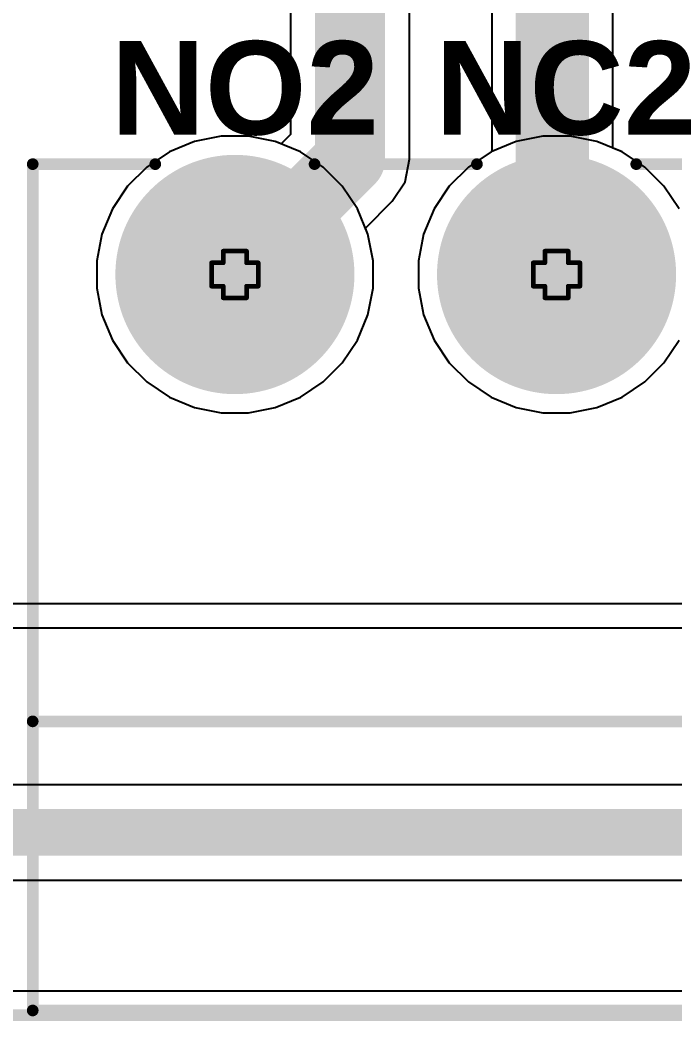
# Model space of a CAD drawing. Header units: inches. Extents: x 0 to 208, y 0 to 213.
# Drawn here: x 1.7502 to 2.0308, y -0.0025 to 0.4259 of the extents above; entities that cross this region are included whole.
import ezdxf

# ---------------------------------------------------------------- set-up
doc = ezdxf.new("R2010")
doc.units = ezdxf.units.IN
doc.header["$MEASUREMENT"] = 0
for name, color, linetype in [('Board_Outline', 216, 'Continuous'), ('Bottom Layer', 5, 'Continuous'), ('Bottom Solder', 6, 'Continuous'), ('Drill Drawing', 1, 'Continuous'), ('L2_GND1', 16, 'Continuous'), ('L3_SIG1', 76, 'Continuous'), ('L4_PWR', 90, 'Continuous'), ('L5_GND2', 156, 'Continuous'), ('L6_SIG2', 130, 'Continuous'), ('L7_GND3', 216, 'Continuous'), ('Multi-Layer', 9, 'Continuous'), ('Pad Holes', 156, 'Continuous'), ('Top Layer', 1, 'Continuous'), ('Top Overlay', 2, 'Continuous'), ('Top Solder', 216, 'Continuous')]:
    doc.layers.add(name, color=color, linetype=linetype)
doc.styles.add('Arial_Bold', font='', dxfattribs={"height": 0.2})
doc.styles.get('Arial_Bold').set_extended_font_data('Arial', bold=True)

# ---------------------------------------------------------------- blocks, each defined once
blk = doc.blocks.new('DB2ERC_3_5_3P_GN_279')
at = {"layer": 'Bottom Layer'}
h = blk.add_hatch(color=5, dxfattribs=at)
edge = h.paths.add_edge_path()
edge.add_arc((-0.13779, 0), 0.04921, 0, 360)
h = blk.add_hatch(color=5, dxfattribs=at)
edge = h.paths.add_edge_path()
edge.add_arc((0, 0), 0.04921, 0, 360)
h = blk.add_hatch(color=5, dxfattribs=at)
edge = h.paths.add_edge_path()
edge.add_arc((0.1378, 0), 0.04921, 0, 360)
at = {"layer": 'Bottom Solder'}
h = blk.add_hatch(color=6, dxfattribs=at)
edge = h.paths.add_edge_path()
edge.add_arc((-0.13779, 0), 0.05121, 0, 360)
h = blk.add_hatch(color=6, dxfattribs=at)
edge = h.paths.add_edge_path()
edge.add_arc((0, 0), 0.05121, 0, 360)
h = blk.add_hatch(color=6, dxfattribs=at)
edge = h.paths.add_edge_path()
edge.add_arc((0.1378, 0), 0.05121, 0, 360)
at = {"layer": 'L2_GND1'}
h = blk.add_hatch(color=16, dxfattribs=at)
edge = h.paths.add_edge_path()
edge.add_arc((-0.13779, 0), 0.04921, 0, 360)
h = blk.add_hatch(color=16, dxfattribs=at)
edge = h.paths.add_edge_path()
edge.add_arc((0, 0), 0.04921, 0, 360)
h = blk.add_hatch(color=16, dxfattribs=at)
edge = h.paths.add_edge_path()
edge.add_arc((0.1378, 0), 0.04921, 0, 360)
at = {"layer": 'L3_SIG1'}
h = blk.add_hatch(color=76, dxfattribs=at)
edge = h.paths.add_edge_path()
edge.add_arc((-0.13779, 0), 0.04921, 0, 360)
h = blk.add_hatch(color=76, dxfattribs=at)
edge = h.paths.add_edge_path()
edge.add_arc((0, 0), 0.04921, 0, 360)
h = blk.add_hatch(color=76, dxfattribs=at)
edge = h.paths.add_edge_path()
edge.add_arc((0.1378, 0), 0.04921, 0, 360)
at = {"layer": 'L4_PWR'}
h = blk.add_hatch(color=90, dxfattribs=at)
edge = h.paths.add_edge_path()
edge.add_arc((-0.13779, 0), 0.04921, 0, 360)
h = blk.add_hatch(color=90, dxfattribs=at)
edge = h.paths.add_edge_path()
edge.add_arc((0, 0), 0.04921, 0, 360)
h = blk.add_hatch(color=90, dxfattribs=at)
edge = h.paths.add_edge_path()
edge.add_arc((0.1378, 0), 0.04921, 0, 360)
at = {"layer": 'L5_GND2'}
h = blk.add_hatch(color=156, dxfattribs=at)
edge = h.paths.add_edge_path()
edge.add_arc((-0.13779, 0), 0.04921, 0, 360)
h = blk.add_hatch(color=156, dxfattribs=at)
edge = h.paths.add_edge_path()
edge.add_arc((0, 0), 0.04921, 0, 360)
h = blk.add_hatch(color=156, dxfattribs=at)
edge = h.paths.add_edge_path()
edge.add_arc((0.1378, 0), 0.04921, 0, 360)
at = {"layer": 'L6_SIG2'}
h = blk.add_hatch(color=130, dxfattribs=at)
edge = h.paths.add_edge_path()
edge.add_arc((-0.13779, 0), 0.04921, 0, 360)
h = blk.add_hatch(color=130, dxfattribs=at)
edge = h.paths.add_edge_path()
edge.add_arc((0, 0), 0.04921, 0, 360)
h = blk.add_hatch(color=130, dxfattribs=at)
edge = h.paths.add_edge_path()
edge.add_arc((0.1378, 0), 0.04921, 0, 360)
at = {"layer": 'L7_GND3'}
h = blk.add_hatch(color=216, dxfattribs=at)
edge = h.paths.add_edge_path()
edge.add_arc((-0.13779, 0), 0.04921, 0, 360)
h = blk.add_hatch(color=216, dxfattribs=at)
edge = h.paths.add_edge_path()
edge.add_arc((0, 0), 0.04921, 0, 360)
h = blk.add_hatch(color=216, dxfattribs=at)
edge = h.paths.add_edge_path()
edge.add_arc((0.1378, 0), 0.04921, 0, 360)
at = {"layer": 'Multi-Layer'}
h = blk.add_hatch(color=9, dxfattribs=at)
edge = h.paths.add_edge_path()
edge.add_arc((-0.13779, 0), 0.04921, 0, 360)
h = blk.add_hatch(color=9, dxfattribs=at)
edge = h.paths.add_edge_path()
edge.add_arc((0, 0), 0.04921, 0, 360)
h = blk.add_hatch(color=9, dxfattribs=at)
edge = h.paths.add_edge_path()
edge.add_arc((0.1378, 0), 0.04921, 0, 360)
at = {"layer": 'Pad Holes'}
h = blk.add_hatch(color=7, dxfattribs=at)
edge = h.paths.add_edge_path()
edge.add_arc((-0.13779, 0), 0.0315, 0, 360)
h = blk.add_hatch(color=7, dxfattribs=at)
edge = h.paths.add_edge_path()
edge.add_arc((0, 0), 0.0315, 0, 360)
h = blk.add_hatch(color=7, dxfattribs=at)
edge = h.paths.add_edge_path()
edge.add_arc((0.1378, 0), 0.0315, 0, 360)
at = {"layer": 'Top Layer'}
h = blk.add_hatch(color=1, dxfattribs=at)
edge = h.paths.add_edge_path()
edge.add_arc((-0.13779, 0), 0.04921, 0, 360)
h = blk.add_hatch(color=1, dxfattribs=at)
edge = h.paths.add_edge_path()
edge.add_arc((0, 0), 0.04921, 0, 360)
h = blk.add_hatch(color=1, dxfattribs=at)
edge = h.paths.add_edge_path()
edge.add_arc((0.1378, 0), 0.04921, 0, 360)
at = {"layer": 'Top Solder'}
h = blk.add_hatch(color=216, dxfattribs=at)
edge = h.paths.add_edge_path()
edge.add_arc((-0.13779, 0), 0.05121, 0, 360)
h = blk.add_hatch(color=216, dxfattribs=at)
edge = h.paths.add_edge_path()
edge.add_arc((0, 0), 0.05121, 0, 360)
h = blk.add_hatch(color=216, dxfattribs=at)
edge = h.paths.add_edge_path()
edge.add_arc((0.1378, 0), 0.05121, 0, 360)
at = {"layer": 'Top Overlay'}
for points in [[(-0.22441, -0.315, 0.005, 0.005, 0), (-0.22441, 0.04724, 0.005, 0.005, 0)], [(-0.22441, 0.04724, 0.005, 0.005, 0), (-0.1719, 0.04724, 0.005, 0.005, 0)], [(-0.10368, 0.04724, 0.005, 0.005, 0), (-0.03411, 0.04724, 0.005, 0.005, 0)], [(0.03411, 0.04724, 0.005, 0.005, 0), (0.10369, 0.04724, 0.005, 0.005, 0)], [(0.17191, 0.04724, 0.005, 0.005, 0), (0.22441, 0.04724, 0.005, 0.005, 0)], [(0.22441, -0.31496, 0.005, 0.005, 0), (0.22441, 0.04724, 0.005, 0.005, 0)], [(-0.22441, -0.19126, 0.005, 0.005, 0), (0.22441, -0.19126, 0.005, 0.005, 0)], [(-0.22441, -0.315, 0.005, 0.005, 0), (0.22441, -0.315, 0.005, 0.005, 0)]]:
    blk.add_lwpolyline(points, format="xyseb", dxfattribs=at)
for points in [[(-0.22566, 0.04724, 0.0025, 0.0025, 1), (-0.22316, 0.04724, 0.0025, 0.0025, 1)], [(-0.22566, 0.04724, 0.0025, 0.0025, 1), (-0.22316, 0.04724, 0.0025, 0.0025, 1)], [(-0.17315, 0.04724, 0.0025, 0.0025, 1), (-0.17065, 0.04724, 0.0025, 0.0025, 1)], [(-0.10493, 0.04724, 0.0025, 0.0025, 1), (-0.10243, 0.04724, 0.0025, 0.0025, 1)], [(-0.03536, 0.04724, 0.0025, 0.0025, 1), (-0.03286, 0.04724, 0.0025, 0.0025, 1)], [(0.03286, 0.04724, 0.0025, 0.0025, 1), (0.03536, 0.04724, 0.0025, 0.0025, 1)], [(0.10244, 0.04724, 0.0025, 0.0025, 1), (0.10494, 0.04724, 0.0025, 0.0025, 1)], [(0.17066, 0.04724, 0.0025, 0.0025, 1), (0.17316, 0.04724, 0.0025, 0.0025, 1)], [(0.22316, 0.04724, 0.0025, 0.0025, 1), (0.22566, 0.04724, 0.0025, 0.0025, 1)], [(0.22316, 0.04724, 0.0025, 0.0025, 1), (0.22566, 0.04724, 0.0025, 0.0025, 1)], [(-0.22566, -0.19126, 0.0025, 0.0025, 1), (-0.22316, -0.19126, 0.0025, 0.0025, 1)], [(0.22316, -0.19126, 0.0025, 0.0025, 1), (0.22566, -0.19126, 0.0025, 0.0025, 1)], [(-0.22566, -0.315, 0.0025, 0.0025, 1), (-0.22316, -0.315, 0.0025, 0.0025, 1)], [(-0.22566, -0.315, 0.0025, 0.0025, 1), (-0.22316, -0.315, 0.0025, 0.0025, 1)], [(0.22316, -0.31496, 0.0025, 0.0025, 1), (0.22566, -0.31496, 0.0025, 0.0025, 1)], [(0.22316, -0.315, 0.0025, 0.0025, 1), (0.22566, -0.315, 0.0025, 0.0025, 1)]]:
    blk.add_lwpolyline(points, format="xyseb", close=True, dxfattribs=at)

msp = doc.modelspace()

# ---------------------------------------------------------------- hatches: boundary and pattern name
at = {"layer": 'Top Layer'}
msp.add_hatch(color=1, dxfattribs=at).paths.add_polyline_path([(1.96253, 0.317), (1.99403, 0.317), (1.99403, 0.49874), (1.96253, 0.49874)])

# ---------------------------------------------------------------- linework, layer by layer
at = {"layer": 'Board_Outline'}
msp.add_lwpolyline([(0, 0, 0.005, 0.005, 0), (5.90551, 0, 0.005, 0.005, 0)], format="xyseb", dxfattribs=at)
at = {"layer": 'Bottom Layer'}
for p, q in [((1.82503, 0.37394), (1.81425, 0.36947)), ((1.83647, 0.37621), (1.82503, 0.37394)), ((1.84813, 0.37621), (1.83647, 0.37621)), ((1.85957, 0.37394), (1.84813, 0.37621)), ((1.87035, 0.36947), (1.85957, 0.37394)), ((1.96283, 0.37394), (1.95205, 0.36947)), ((1.97427, 0.37621), (1.96283, 0.37394)), ((1.98593, 0.37621), (1.97427, 0.37621)), ((1.99737, 0.37394), (1.98593, 0.37621)), ((2.00815, 0.36947), (1.99737, 0.37394)), ((1.81425, 0.36947), (1.80456, 0.36299)), ((1.88005, 0.36299), (1.87035, 0.36947)), ((1.95205, 0.36947), (1.94235, 0.36299)), ((2.01784, 0.36299), (2.00815, 0.36947)), ((1.80456, 0.36299), (1.79631, 0.35475)), ((1.8883, 0.35475), (1.88005, 0.36299)), ((1.94235, 0.36299), (1.9341, 0.35475)), ((2.02609, 0.35475), (2.01784, 0.36299)), ((1.79631, 0.35475), (1.78983, 0.34505)), ((1.89478, 0.34505), (1.8883, 0.35475)), ((1.9341, 0.35475), (1.92762, 0.34505)), ((2.03257, 0.34505), (2.02609, 0.35475)), ((1.78983, 0.34505), (1.78536, 0.33427)), ((1.89924, 0.33427), (1.89478, 0.34505)), ((1.92762, 0.34505), (1.92316, 0.33427)), ((1.78536, 0.33427), (1.78309, 0.32283)), ((1.90151, 0.32283), (1.89924, 0.33427)), ((1.92316, 0.33427), (1.92089, 0.32283)), ((1.78309, 0.32283), (1.78309, 0.31117)), ((1.90151, 0.31117), (1.90151, 0.32283)), ((1.92089, 0.32283), (1.92089, 0.31117)), ((1.78309, 0.31117), (1.78536, 0.29973)), ((1.89924, 0.29973), (1.90151, 0.31117)), ((1.92089, 0.31117), (1.92316, 0.29973)), ((1.78536, 0.29973), (1.78983, 0.28895)), ((1.89478, 0.28895), (1.89924, 0.29973)), ((1.92316, 0.29973), (1.92762, 0.28895)), ((1.78983, 0.28895), (1.79631, 0.27925)), ((1.8883, 0.27925), (1.89478, 0.28895)), ((1.92762, 0.28895), (1.9341, 0.27925)), ((2.02609, 0.27925), (2.03257, 0.28895)), ((1.79631, 0.27925), (1.80456, 0.27101)), ((1.88005, 0.27101), (1.8883, 0.27925)), ((1.9341, 0.27925), (1.94235, 0.27101)), ((2.01784, 0.27101), (2.02609, 0.27925)), ((1.80456, 0.27101), (1.81425, 0.26453)), ((1.87035, 0.26453), (1.88005, 0.27101)), ((1.94235, 0.27101), (1.95205, 0.26453)), ((2.00815, 0.26453), (2.01784, 0.27101)), ((1.81425, 0.26453), (1.82503, 0.26006)), ((1.85957, 0.26006), (1.87035, 0.26453)), ((1.95205, 0.26453), (1.96283, 0.26006)), ((1.99737, 0.26006), (2.00815, 0.26453)), ((1.82503, 0.26006), (1.83647, 0.25779)), ((1.83647, 0.25779), (1.84813, 0.25779)), ((1.84813, 0.25779), (1.85957, 0.26006)), ((1.96283, 0.26006), (1.97427, 0.25779)), ((1.97427, 0.25779), (1.98593, 0.25779)), ((1.98593, 0.25779), (1.99737, 0.26006)), ((2.86077, 0.0102), (0.0102, 0.0102))]:
    msp.add_line(p, q, dxfattribs=at)
at = {"layer": 'Drill Drawing'}
for points in [[(1.8373, 0.322, 0.002, 0.002, 0), (1.8373, 0.327, 0.002, 0.002, 0)], [(1.8373, 0.327, 0.002, 0.002, 0), (1.8473, 0.327, 0.002, 0.002, 0)], [(1.8473, 0.322, 0.002, 0.002, 0), (1.8473, 0.327, 0.002, 0.002, 0)], [(1.9751, 0.322, 0.002, 0.002, 0), (1.9751, 0.327, 0.002, 0.002, 0)], [(1.9751, 0.327, 0.002, 0.002, 0), (1.9851, 0.327, 0.002, 0.002, 0)], [(1.9851, 0.322, 0.002, 0.002, 0), (1.9851, 0.327, 0.002, 0.002, 0)], [(1.8323, 0.312, 0.002, 0.002, 0), (1.8323, 0.322, 0.002, 0.002, 0)], [(1.8323, 0.322, 0.002, 0.002, 0), (1.8373, 0.322, 0.002, 0.002, 0)], [(1.8473, 0.322, 0.002, 0.002, 0), (1.8523, 0.322, 0.002, 0.002, 0)], [(1.8523, 0.312, 0.002, 0.002, 0), (1.8523, 0.322, 0.002, 0.002, 0)], [(1.9701, 0.312, 0.002, 0.002, 0), (1.9701, 0.322, 0.002, 0.002, 0)], [(1.9701, 0.322, 0.002, 0.002, 0), (1.9751, 0.322, 0.002, 0.002, 0)], [(1.9851, 0.322, 0.002, 0.002, 0), (1.9901, 0.322, 0.002, 0.002, 0)], [(1.9901, 0.312, 0.002, 0.002, 0), (1.9901, 0.322, 0.002, 0.002, 0)], [(1.8323, 0.312, 0.002, 0.002, 0), (1.8373, 0.312, 0.002, 0.002, 0)], [(1.8373, 0.307, 0.002, 0.002, 0), (1.8373, 0.312, 0.002, 0.002, 0)], [(1.8473, 0.312, 0.002, 0.002, 0), (1.8523, 0.312, 0.002, 0.002, 0)], [(1.8473, 0.307, 0.002, 0.002, 0), (1.8473, 0.312, 0.002, 0.002, 0)], [(1.9701, 0.312, 0.002, 0.002, 0), (1.9751, 0.312, 0.002, 0.002, 0)], [(1.9751, 0.307, 0.002, 0.002, 0), (1.9751, 0.312, 0.002, 0.002, 0)], [(1.9851, 0.312, 0.002, 0.002, 0), (1.9901, 0.312, 0.002, 0.002, 0)], [(1.9851, 0.307, 0.002, 0.002, 0), (1.9851, 0.312, 0.002, 0.002, 0)], [(1.8373, 0.307, 0.002, 0.002, 0), (1.8473, 0.307, 0.002, 0.002, 0)], [(1.9751, 0.307, 0.002, 0.002, 0), (1.9851, 0.307, 0.002, 0.002, 0)]]:
    msp.add_lwpolyline(points, format="xyseb", dxfattribs=at)
for points in [[(1.8368, 0.327, 0.001, 0.001, 1), (1.8378, 0.327, 0.001, 0.001, 1)], [(1.8368, 0.327, 0.001, 0.001, 1), (1.8378, 0.327, 0.001, 0.001, 1)], [(1.8468, 0.327, 0.001, 0.001, 1), (1.8478, 0.327, 0.001, 0.001, 1)], [(1.8468, 0.327, 0.001, 0.001, 1), (1.8478, 0.327, 0.001, 0.001, 1)], [(1.9746, 0.327, 0.001, 0.001, 1), (1.9756, 0.327, 0.001, 0.001, 1)], [(1.9746, 0.327, 0.001, 0.001, 1), (1.9756, 0.327, 0.001, 0.001, 1)], [(1.9846, 0.327, 0.001, 0.001, 1), (1.9856, 0.327, 0.001, 0.001, 1)], [(1.9846, 0.327, 0.001, 0.001, 1), (1.9856, 0.327, 0.001, 0.001, 1)], [(1.8318, 0.322, 0.001, 0.001, 1), (1.8328, 0.322, 0.001, 0.001, 1)], [(1.8318, 0.322, 0.001, 0.001, 1), (1.8328, 0.322, 0.001, 0.001, 1)], [(1.8368, 0.322, 0.001, 0.001, 1), (1.8378, 0.322, 0.001, 0.001, 1)], [(1.8368, 0.322, 0.001, 0.001, 1), (1.8378, 0.322, 0.001, 0.001, 1)], [(1.8468, 0.322, 0.001, 0.001, 1), (1.8478, 0.322, 0.001, 0.001, 1)], [(1.8468, 0.322, 0.001, 0.001, 1), (1.8478, 0.322, 0.001, 0.001, 1)], [(1.8518, 0.322, 0.001, 0.001, 1), (1.8528, 0.322, 0.001, 0.001, 1)], [(1.8518, 0.322, 0.001, 0.001, 1), (1.8528, 0.322, 0.001, 0.001, 1)], [(1.9696, 0.322, 0.001, 0.001, 1), (1.9706, 0.322, 0.001, 0.001, 1)], [(1.9696, 0.322, 0.001, 0.001, 1), (1.9706, 0.322, 0.001, 0.001, 1)], [(1.9746, 0.322, 0.001, 0.001, 1), (1.9756, 0.322, 0.001, 0.001, 1)], [(1.9746, 0.322, 0.001, 0.001, 1), (1.9756, 0.322, 0.001, 0.001, 1)], [(1.9846, 0.322, 0.001, 0.001, 1), (1.9856, 0.322, 0.001, 0.001, 1)], [(1.9846, 0.322, 0.001, 0.001, 1), (1.9856, 0.322, 0.001, 0.001, 1)], [(1.9896, 0.322, 0.001, 0.001, 1), (1.9906, 0.322, 0.001, 0.001, 1)], [(1.9896, 0.322, 0.001, 0.001, 1), (1.9906, 0.322, 0.001, 0.001, 1)], [(1.8318, 0.312, 0.001, 0.001, 1), (1.8328, 0.312, 0.001, 0.001, 1)], [(1.8318, 0.312, 0.001, 0.001, 1), (1.8328, 0.312, 0.001, 0.001, 1)], [(1.8368, 0.312, 0.001, 0.001, 1), (1.8378, 0.312, 0.001, 0.001, 1)], [(1.8368, 0.312, 0.001, 0.001, 1), (1.8378, 0.312, 0.001, 0.001, 1)], [(1.8468, 0.312, 0.001, 0.001, 1), (1.8478, 0.312, 0.001, 0.001, 1)], [(1.8468, 0.312, 0.001, 0.001, 1), (1.8478, 0.312, 0.001, 0.001, 1)], [(1.8518, 0.312, 0.001, 0.001, 1), (1.8528, 0.312, 0.001, 0.001, 1)], [(1.8518, 0.312, 0.001, 0.001, 1), (1.8528, 0.312, 0.001, 0.001, 1)], [(1.9696, 0.312, 0.001, 0.001, 1), (1.9706, 0.312, 0.001, 0.001, 1)], [(1.9696, 0.312, 0.001, 0.001, 1), (1.9706, 0.312, 0.001, 0.001, 1)], [(1.9746, 0.312, 0.001, 0.001, 1), (1.9756, 0.312, 0.001, 0.001, 1)], [(1.9746, 0.312, 0.001, 0.001, 1), (1.9756, 0.312, 0.001, 0.001, 1)], [(1.9846, 0.312, 0.001, 0.001, 1), (1.9856, 0.312, 0.001, 0.001, 1)], [(1.9846, 0.312, 0.001, 0.001, 1), (1.9856, 0.312, 0.001, 0.001, 1)], [(1.9896, 0.312, 0.001, 0.001, 1), (1.9906, 0.312, 0.001, 0.001, 1)], [(1.9896, 0.312, 0.001, 0.001, 1), (1.9906, 0.312, 0.001, 0.001, 1)], [(1.8368, 0.307, 0.001, 0.001, 1), (1.8378, 0.307, 0.001, 0.001, 1)], [(1.8368, 0.307, 0.001, 0.001, 1), (1.8378, 0.307, 0.001, 0.001, 1)], [(1.8468, 0.307, 0.001, 0.001, 1), (1.8478, 0.307, 0.001, 0.001, 1)], [(1.8468, 0.307, 0.001, 0.001, 1), (1.8478, 0.307, 0.001, 0.001, 1)], [(1.9746, 0.307, 0.001, 0.001, 1), (1.9756, 0.307, 0.001, 0.001, 1)], [(1.9746, 0.307, 0.001, 0.001, 1), (1.9756, 0.307, 0.001, 0.001, 1)], [(1.9846, 0.307, 0.001, 0.001, 1), (1.9856, 0.307, 0.001, 0.001, 1)], [(1.9846, 0.307, 0.001, 0.001, 1), (1.9856, 0.307, 0.001, 0.001, 1)]]:
    msp.add_lwpolyline(points, format="xyseb", close=True, dxfattribs=at)
at = {"layer": 'L2_GND1'}
for p, q in [((1.82503, 0.37394), (1.81425, 0.36947)), ((1.83647, 0.37621), (1.82503, 0.37394)), ((1.84813, 0.37621), (1.83647, 0.37621)), ((1.85957, 0.37394), (1.84813, 0.37621)), ((1.87035, 0.36947), (1.85957, 0.37394)), ((1.96283, 0.37394), (1.95205, 0.36947)), ((1.97427, 0.37621), (1.96283, 0.37394)), ((1.98593, 0.37621), (1.97427, 0.37621)), ((1.99737, 0.37394), (1.98593, 0.37621)), ((2.00815, 0.36947), (1.99737, 0.37394)), ((1.81425, 0.36947), (1.80456, 0.36299)), ((1.88005, 0.36299), (1.87035, 0.36947)), ((1.95205, 0.36947), (1.94235, 0.36299)), ((2.01784, 0.36299), (2.00815, 0.36947)), ((1.80456, 0.36299), (1.79631, 0.35475)), ((1.8883, 0.35475), (1.88005, 0.36299)), ((1.94235, 0.36299), (1.9341, 0.35475)), ((2.02609, 0.35475), (2.01784, 0.36299)), ((1.79631, 0.35475), (1.78983, 0.34505)), ((1.89478, 0.34505), (1.8883, 0.35475)), ((1.9341, 0.35475), (1.92762, 0.34505)), ((2.03257, 0.34505), (2.02609, 0.35475)), ((1.78983, 0.34505), (1.78536, 0.33427)), ((1.89924, 0.33427), (1.89478, 0.34505)), ((1.92762, 0.34505), (1.92316, 0.33427)), ((1.78536, 0.33427), (1.78309, 0.32283)), ((1.90151, 0.32283), (1.89924, 0.33427)), ((1.92316, 0.33427), (1.92089, 0.32283)), ((1.78309, 0.32283), (1.78309, 0.31117)), ((1.90151, 0.31117), (1.90151, 0.32283)), ((1.92089, 0.32283), (1.92089, 0.31117)), ((1.78309, 0.31117), (1.78536, 0.29973)), ((1.89924, 0.29973), (1.90151, 0.31117)), ((1.92089, 0.31117), (1.92316, 0.29973)), ((1.78536, 0.29973), (1.78983, 0.28895)), ((1.89478, 0.28895), (1.89924, 0.29973)), ((1.92316, 0.29973), (1.92762, 0.28895)), ((1.78983, 0.28895), (1.79631, 0.27925)), ((1.8883, 0.27925), (1.89478, 0.28895)), ((1.92762, 0.28895), (1.9341, 0.27925)), ((2.02609, 0.27925), (2.03257, 0.28895)), ((1.79631, 0.27925), (1.80456, 0.27101)), ((1.88005, 0.27101), (1.8883, 0.27925)), ((1.9341, 0.27925), (1.94235, 0.27101)), ((2.01784, 0.27101), (2.02609, 0.27925)), ((1.80456, 0.27101), (1.81425, 0.26453)), ((1.87035, 0.26453), (1.88005, 0.27101)), ((1.94235, 0.27101), (1.95205, 0.26453)), ((2.00815, 0.26453), (2.01784, 0.27101)), ((1.81425, 0.26453), (1.82503, 0.26006)), ((1.85957, 0.26006), (1.87035, 0.26453)), ((1.95205, 0.26453), (1.96283, 0.26006)), ((1.99737, 0.26006), (2.00815, 0.26453)), ((1.82503, 0.26006), (1.83647, 0.25779)), ((1.83647, 0.25779), (1.84813, 0.25779)), ((1.84813, 0.25779), (1.85957, 0.26006)), ((1.96283, 0.26006), (1.97427, 0.25779)), ((1.97427, 0.25779), (1.98593, 0.25779)), ((1.98593, 0.25779), (1.99737, 0.26006)), ((2.86077, 0.0102), (0.3642, 0.0102))]:
    msp.add_line(p, q, dxfattribs=at)
at = {"layer": 'L3_SIG1'}
for p, q in [((1.82503, 0.37394), (1.81425, 0.36947)), ((1.83647, 0.37621), (1.82503, 0.37394)), ((1.84813, 0.37621), (1.83647, 0.37621)), ((1.85957, 0.37394), (1.84813, 0.37621)), ((1.87035, 0.36947), (1.85957, 0.37394)), ((1.96283, 0.37394), (1.95205, 0.36947)), ((1.97427, 0.37621), (1.96283, 0.37394)), ((1.98593, 0.37621), (1.97427, 0.37621)), ((1.99737, 0.37394), (1.98593, 0.37621)), ((2.00815, 0.36947), (1.99737, 0.37394)), ((1.81425, 0.36947), (1.80456, 0.36299)), ((1.88005, 0.36299), (1.87035, 0.36947)), ((1.95205, 0.36947), (1.94235, 0.36299)), ((2.01784, 0.36299), (2.00815, 0.36947)), ((1.80456, 0.36299), (1.79631, 0.35475)), ((1.8883, 0.35475), (1.88005, 0.36299)), ((1.94235, 0.36299), (1.9341, 0.35475)), ((2.02609, 0.35475), (2.01784, 0.36299)), ((1.79631, 0.35475), (1.78983, 0.34505)), ((1.89478, 0.34505), (1.8883, 0.35475)), ((1.9341, 0.35475), (1.92762, 0.34505)), ((2.03257, 0.34505), (2.02609, 0.35475)), ((1.78983, 0.34505), (1.78536, 0.33427)), ((1.89924, 0.33427), (1.89478, 0.34505)), ((1.92762, 0.34505), (1.92316, 0.33427)), ((1.78536, 0.33427), (1.78309, 0.32283)), ((1.90151, 0.32283), (1.89924, 0.33427)), ((1.92316, 0.33427), (1.92089, 0.32283)), ((1.78309, 0.32283), (1.78309, 0.31117)), ((1.90151, 0.31117), (1.90151, 0.32283)), ((1.92089, 0.32283), (1.92089, 0.31117)), ((1.78309, 0.31117), (1.78536, 0.29973)), ((1.89924, 0.29973), (1.90151, 0.31117)), ((1.92089, 0.31117), (1.92316, 0.29973)), ((1.78536, 0.29973), (1.78983, 0.28895)), ((1.89478, 0.28895), (1.89924, 0.29973)), ((1.92316, 0.29973), (1.92762, 0.28895)), ((1.78983, 0.28895), (1.79631, 0.27925)), ((1.8883, 0.27925), (1.89478, 0.28895)), ((1.92762, 0.28895), (1.9341, 0.27925)), ((2.02609, 0.27925), (2.03257, 0.28895)), ((1.79631, 0.27925), (1.80456, 0.27101)), ((1.88005, 0.27101), (1.8883, 0.27925)), ((1.9341, 0.27925), (1.94235, 0.27101)), ((2.01784, 0.27101), (2.02609, 0.27925)), ((1.80456, 0.27101), (1.81425, 0.26453)), ((1.87035, 0.26453), (1.88005, 0.27101)), ((1.94235, 0.27101), (1.95205, 0.26453)), ((2.00815, 0.26453), (2.01784, 0.27101)), ((1.81425, 0.26453), (1.82503, 0.26006)), ((1.85957, 0.26006), (1.87035, 0.26453)), ((1.95205, 0.26453), (1.96283, 0.26006)), ((1.99737, 0.26006), (2.00815, 0.26453)), ((1.82503, 0.26006), (1.83647, 0.25779)), ((1.83647, 0.25779), (1.84813, 0.25779)), ((1.84813, 0.25779), (1.85957, 0.26006)), ((1.96283, 0.26006), (1.97427, 0.25779)), ((1.97427, 0.25779), (1.98593, 0.25779)), ((1.98593, 0.25779), (1.99737, 0.26006)), ((2.86077, 0.0102), (0.0102, 0.0102))]:
    msp.add_line(p, q, dxfattribs=at)
at = {"layer": 'L4_PWR'}
for p, q in [((1.82503, 0.37394), (1.81425, 0.36947)), ((1.83647, 0.37621), (1.82503, 0.37394)), ((1.84813, 0.37621), (1.83647, 0.37621)), ((1.85957, 0.37394), (1.84813, 0.37621)), ((1.87035, 0.36947), (1.85957, 0.37394)), ((1.96283, 0.37394), (1.95205, 0.36947)), ((1.97427, 0.37621), (1.96283, 0.37394)), ((1.98593, 0.37621), (1.97427, 0.37621)), ((1.99737, 0.37394), (1.98593, 0.37621)), ((2.00815, 0.36947), (1.99737, 0.37394)), ((1.81425, 0.36947), (1.80456, 0.36299)), ((1.88005, 0.36299), (1.87035, 0.36947)), ((1.95205, 0.36947), (1.94235, 0.36299)), ((2.01784, 0.36299), (2.00815, 0.36947)), ((1.80456, 0.36299), (1.79631, 0.35475)), ((1.8883, 0.35475), (1.88005, 0.36299)), ((1.94235, 0.36299), (1.9341, 0.35475)), ((2.02609, 0.35475), (2.01784, 0.36299)), ((1.79631, 0.35475), (1.78983, 0.34505)), ((1.89478, 0.34505), (1.8883, 0.35475)), ((1.9341, 0.35475), (1.92762, 0.34505)), ((2.03257, 0.34505), (2.02609, 0.35475)), ((1.78983, 0.34505), (1.78536, 0.33427)), ((1.89924, 0.33427), (1.89478, 0.34505)), ((1.92762, 0.34505), (1.92316, 0.33427)), ((1.78536, 0.33427), (1.78309, 0.32283)), ((1.90151, 0.32283), (1.89924, 0.33427)), ((1.92316, 0.33427), (1.92089, 0.32283)), ((1.78309, 0.32283), (1.78309, 0.31117)), ((1.90151, 0.31117), (1.90151, 0.32283)), ((1.92089, 0.32283), (1.92089, 0.31117)), ((1.78309, 0.31117), (1.78536, 0.29973)), ((1.89924, 0.29973), (1.90151, 0.31117)), ((1.92089, 0.31117), (1.92316, 0.29973)), ((1.78536, 0.29973), (1.78983, 0.28895)), ((1.89478, 0.28895), (1.89924, 0.29973)), ((1.92316, 0.29973), (1.92762, 0.28895)), ((1.78983, 0.28895), (1.79631, 0.27925)), ((1.8883, 0.27925), (1.89478, 0.28895)), ((1.92762, 0.28895), (1.9341, 0.27925)), ((2.02609, 0.27925), (2.03257, 0.28895)), ((1.79631, 0.27925), (1.80456, 0.27101)), ((1.88005, 0.27101), (1.8883, 0.27925)), ((1.9341, 0.27925), (1.94235, 0.27101)), ((2.01784, 0.27101), (2.02609, 0.27925)), ((1.80456, 0.27101), (1.81425, 0.26453)), ((1.87035, 0.26453), (1.88005, 0.27101)), ((1.94235, 0.27101), (1.95205, 0.26453)), ((2.00815, 0.26453), (2.01784, 0.27101)), ((1.81425, 0.26453), (1.82503, 0.26006)), ((1.85957, 0.26006), (1.87035, 0.26453)), ((1.95205, 0.26453), (1.96283, 0.26006)), ((1.99737, 0.26006), (2.00815, 0.26453)), ((1.82503, 0.26006), (1.83647, 0.25779)), ((1.83647, 0.25779), (1.84813, 0.25779)), ((1.84813, 0.25779), (1.85957, 0.26006)), ((1.96283, 0.26006), (1.97427, 0.25779)), ((1.97427, 0.25779), (1.98593, 0.25779)), ((1.98593, 0.25779), (1.99737, 0.26006)), ((2.95448, 0.176), (0.35227, 0.176)), ((0.35227, 0.1658), (2.95448, 0.1658)), ((2.76077, 0.0102), (0.0102, 0.0102))]:
    msp.add_line(p, q, dxfattribs=at)
at = {"layer": 'L5_GND2'}
for p, q in [((1.82503, 0.37394), (1.81425, 0.36947)), ((1.83647, 0.37621), (1.82503, 0.37394)), ((1.84813, 0.37621), (1.83647, 0.37621)), ((1.85957, 0.37394), (1.84813, 0.37621)), ((1.87035, 0.36947), (1.85957, 0.37394)), ((1.96283, 0.37394), (1.95205, 0.36947)), ((1.97427, 0.37621), (1.96283, 0.37394)), ((1.98593, 0.37621), (1.97427, 0.37621)), ((1.99737, 0.37394), (1.98593, 0.37621)), ((2.00815, 0.36947), (1.99737, 0.37394)), ((1.81425, 0.36947), (1.80456, 0.36299)), ((1.88005, 0.36299), (1.87035, 0.36947)), ((1.95205, 0.36947), (1.94235, 0.36299)), ((2.01784, 0.36299), (2.00815, 0.36947)), ((1.80456, 0.36299), (1.79631, 0.35475)), ((1.8883, 0.35475), (1.88005, 0.36299)), ((1.94235, 0.36299), (1.9341, 0.35475)), ((2.02609, 0.35475), (2.01784, 0.36299)), ((1.79631, 0.35475), (1.78983, 0.34505)), ((1.89478, 0.34505), (1.8883, 0.35475)), ((1.9341, 0.35475), (1.92762, 0.34505)), ((2.03257, 0.34505), (2.02609, 0.35475)), ((1.78983, 0.34505), (1.78536, 0.33427)), ((1.89924, 0.33427), (1.89478, 0.34505)), ((1.92762, 0.34505), (1.92316, 0.33427)), ((1.78536, 0.33427), (1.78309, 0.32283)), ((1.90151, 0.32283), (1.89924, 0.33427)), ((1.92316, 0.33427), (1.92089, 0.32283)), ((1.78309, 0.32283), (1.78309, 0.31117)), ((1.90151, 0.31117), (1.90151, 0.32283)), ((1.92089, 0.32283), (1.92089, 0.31117)), ((1.78309, 0.31117), (1.78536, 0.29973)), ((1.89924, 0.29973), (1.90151, 0.31117)), ((1.92089, 0.31117), (1.92316, 0.29973)), ((1.78536, 0.29973), (1.78983, 0.28895)), ((1.89478, 0.28895), (1.89924, 0.29973)), ((1.92316, 0.29973), (1.92762, 0.28895)), ((1.78983, 0.28895), (1.79631, 0.27925)), ((1.8883, 0.27925), (1.89478, 0.28895)), ((1.92762, 0.28895), (1.9341, 0.27925)), ((2.02609, 0.27925), (2.03257, 0.28895)), ((1.79631, 0.27925), (1.80456, 0.27101)), ((1.88005, 0.27101), (1.8883, 0.27925)), ((1.9341, 0.27925), (1.94235, 0.27101)), ((2.01784, 0.27101), (2.02609, 0.27925)), ((1.80456, 0.27101), (1.81425, 0.26453)), ((1.87035, 0.26453), (1.88005, 0.27101)), ((1.94235, 0.27101), (1.95205, 0.26453)), ((2.00815, 0.26453), (2.01784, 0.27101)), ((1.81425, 0.26453), (1.82503, 0.26006)), ((1.85957, 0.26006), (1.87035, 0.26453)), ((1.95205, 0.26453), (1.96283, 0.26006)), ((1.99737, 0.26006), (2.00815, 0.26453)), ((1.82503, 0.26006), (1.83647, 0.25779)), ((1.83647, 0.25779), (1.84813, 0.25779)), ((1.84813, 0.25779), (1.85957, 0.26006)), ((1.96283, 0.26006), (1.97427, 0.25779)), ((1.97427, 0.25779), (1.98593, 0.25779)), ((1.98593, 0.25779), (1.99737, 0.26006)), ((2.86077, 0.0102), (0.0102, 0.0102))]:
    msp.add_line(p, q, dxfattribs=at)
at = {"layer": 'L6_SIG2'}
for p, q in [((1.82503, 0.37394), (1.81425, 0.36947)), ((1.83647, 0.37621), (1.82503, 0.37394)), ((1.84813, 0.37621), (1.83647, 0.37621)), ((1.85957, 0.37394), (1.84813, 0.37621)), ((1.87035, 0.36947), (1.85957, 0.37394)), ((1.96283, 0.37394), (1.95205, 0.36947)), ((1.97427, 0.37621), (1.96283, 0.37394)), ((1.98593, 0.37621), (1.97427, 0.37621)), ((1.99737, 0.37394), (1.98593, 0.37621)), ((2.00815, 0.36947), (1.99737, 0.37394)), ((1.81425, 0.36947), (1.80456, 0.36299)), ((1.88005, 0.36299), (1.87035, 0.36947)), ((1.95205, 0.36947), (1.94235, 0.36299)), ((2.01784, 0.36299), (2.00815, 0.36947)), ((1.80456, 0.36299), (1.79631, 0.35475)), ((1.8883, 0.35475), (1.88005, 0.36299)), ((1.94235, 0.36299), (1.9341, 0.35475)), ((2.02609, 0.35475), (2.01784, 0.36299)), ((1.79631, 0.35475), (1.78983, 0.34505)), ((1.89478, 0.34505), (1.8883, 0.35475)), ((1.9341, 0.35475), (1.92762, 0.34505)), ((2.03257, 0.34505), (2.02609, 0.35475)), ((1.78983, 0.34505), (1.78536, 0.33427)), ((1.89924, 0.33427), (1.89478, 0.34505)), ((1.92762, 0.34505), (1.92316, 0.33427)), ((1.78536, 0.33427), (1.78309, 0.32283)), ((1.90151, 0.32283), (1.89924, 0.33427)), ((1.92316, 0.33427), (1.92089, 0.32283)), ((1.78309, 0.32283), (1.78309, 0.31117)), ((1.90151, 0.31117), (1.90151, 0.32283)), ((1.92089, 0.32283), (1.92089, 0.31117)), ((1.78309, 0.31117), (1.78536, 0.29973)), ((1.89924, 0.29973), (1.90151, 0.31117)), ((1.92089, 0.31117), (1.92316, 0.29973)), ((1.78536, 0.29973), (1.78983, 0.28895)), ((1.89478, 0.28895), (1.89924, 0.29973)), ((1.92316, 0.29973), (1.92762, 0.28895)), ((1.78983, 0.28895), (1.79631, 0.27925)), ((1.8883, 0.27925), (1.89478, 0.28895)), ((1.92762, 0.28895), (1.9341, 0.27925)), ((2.02609, 0.27925), (2.03257, 0.28895)), ((1.79631, 0.27925), (1.80456, 0.27101)), ((1.88005, 0.27101), (1.8883, 0.27925)), ((1.9341, 0.27925), (1.94235, 0.27101)), ((2.01784, 0.27101), (2.02609, 0.27925)), ((1.80456, 0.27101), (1.81425, 0.26453)), ((1.87035, 0.26453), (1.88005, 0.27101)), ((1.94235, 0.27101), (1.95205, 0.26453)), ((2.00815, 0.26453), (2.01784, 0.27101)), ((1.81425, 0.26453), (1.82503, 0.26006)), ((1.85957, 0.26006), (1.87035, 0.26453)), ((1.95205, 0.26453), (1.96283, 0.26006)), ((1.99737, 0.26006), (2.00815, 0.26453)), ((1.82503, 0.26006), (1.83647, 0.25779)), ((1.83647, 0.25779), (1.84813, 0.25779)), ((1.84813, 0.25779), (1.85957, 0.26006)), ((1.96283, 0.26006), (1.97427, 0.25779)), ((1.97427, 0.25779), (1.98593, 0.25779)), ((1.98593, 0.25779), (1.99737, 0.26006)), ((2.85322, 0.09863), (0.35033, 0.09863)), ((0.35033, 0.05784), (2.85322, 0.05784)), ((2.86077, 0.0102), (0.0102, 0.0102))]:
    msp.add_line(p, q, dxfattribs=at)
msp.add_lwpolyline([(0.35033, 0.07824, 0.02, 0.02, 0), (2.85322, 0.07824, 0.02, 0.02, 0)], format="xyseb", dxfattribs=at)
at = {"layer": 'L7_GND3'}
for p, q in [((1.82503, 0.37394), (1.81425, 0.36947)), ((1.83647, 0.37621), (1.82503, 0.37394)), ((1.84813, 0.37621), (1.83647, 0.37621)), ((1.85957, 0.37394), (1.84813, 0.37621)), ((1.87035, 0.36947), (1.85957, 0.37394)), ((1.96283, 0.37394), (1.95205, 0.36947)), ((1.97427, 0.37621), (1.96283, 0.37394)), ((1.98593, 0.37621), (1.97427, 0.37621)), ((1.99737, 0.37394), (1.98593, 0.37621)), ((2.00815, 0.36947), (1.99737, 0.37394)), ((1.81425, 0.36947), (1.80456, 0.36299)), ((1.88005, 0.36299), (1.87035, 0.36947)), ((1.95205, 0.36947), (1.94235, 0.36299)), ((2.01784, 0.36299), (2.00815, 0.36947)), ((1.80456, 0.36299), (1.79631, 0.35475)), ((1.8883, 0.35475), (1.88005, 0.36299)), ((1.94235, 0.36299), (1.9341, 0.35475)), ((2.02609, 0.35475), (2.01784, 0.36299)), ((1.79631, 0.35475), (1.78983, 0.34505)), ((1.89478, 0.34505), (1.8883, 0.35475)), ((1.9341, 0.35475), (1.92762, 0.34505)), ((2.03257, 0.34505), (2.02609, 0.35475)), ((1.78983, 0.34505), (1.78536, 0.33427)), ((1.89924, 0.33427), (1.89478, 0.34505)), ((1.92762, 0.34505), (1.92316, 0.33427)), ((1.78536, 0.33427), (1.78309, 0.32283)), ((1.90151, 0.32283), (1.89924, 0.33427)), ((1.92316, 0.33427), (1.92089, 0.32283)), ((1.78309, 0.32283), (1.78309, 0.31117)), ((1.90151, 0.31117), (1.90151, 0.32283)), ((1.92089, 0.32283), (1.92089, 0.31117)), ((1.78309, 0.31117), (1.78536, 0.29973)), ((1.89924, 0.29973), (1.90151, 0.31117)), ((1.92089, 0.31117), (1.92316, 0.29973)), ((1.78536, 0.29973), (1.78983, 0.28895)), ((1.89478, 0.28895), (1.89924, 0.29973)), ((1.92316, 0.29973), (1.92762, 0.28895)), ((1.78983, 0.28895), (1.79631, 0.27925)), ((1.8883, 0.27925), (1.89478, 0.28895)), ((1.92762, 0.28895), (1.9341, 0.27925)), ((2.02609, 0.27925), (2.03257, 0.28895)), ((1.79631, 0.27925), (1.80456, 0.27101)), ((1.88005, 0.27101), (1.8883, 0.27925)), ((1.9341, 0.27925), (1.94235, 0.27101)), ((2.01784, 0.27101), (2.02609, 0.27925)), ((1.80456, 0.27101), (1.81425, 0.26453)), ((1.87035, 0.26453), (1.88005, 0.27101)), ((1.94235, 0.27101), (1.95205, 0.26453)), ((2.00815, 0.26453), (2.01784, 0.27101)), ((1.81425, 0.26453), (1.82503, 0.26006)), ((1.85957, 0.26006), (1.87035, 0.26453)), ((1.95205, 0.26453), (1.96283, 0.26006)), ((1.99737, 0.26006), (2.00815, 0.26453)), ((1.82503, 0.26006), (1.83647, 0.25779)), ((1.83647, 0.25779), (1.84813, 0.25779)), ((1.84813, 0.25779), (1.85957, 0.26006)), ((1.96283, 0.26006), (1.97427, 0.25779)), ((1.97427, 0.25779), (1.98593, 0.25779)), ((1.98593, 0.25779), (1.99737, 0.26006)), ((2.86077, 0.0102), (0.0102, 0.0102))]:
    msp.add_line(p, q, dxfattribs=at)
at = {"layer": 'Top Layer'}
for p, q in [((1.95233, 0.49874), (1.95233, 0.36959)), ((2.00422, 0.3711), (2.00422, 0.49874)), ((1.86617, 0.45331), (1.86617, 0.37692)), ((1.91715, 0.36636), (1.91715, 0.45331)), ((1.82503, 0.37394), (1.81425, 0.36947)), ((1.83647, 0.37621), (1.82503, 0.37394)), ((1.84813, 0.37621), (1.83647, 0.37621)), ((1.85957, 0.37394), (1.84813, 0.37621)), ((1.86213, 0.37288), (1.85957, 0.37394)), ((1.86617, 0.37692), (1.86213, 0.37288)), ((1.81425, 0.36947), (1.80456, 0.36299)), ((1.95205, 0.36947), (1.94235, 0.36299)), ((1.95233, 0.36959), (1.95205, 0.36947)), ((2.00815, 0.36947), (2.00422, 0.3711)), ((2.01784, 0.36299), (2.00815, 0.36947)), ((1.91521, 0.35661), (1.91715, 0.36636)), ((1.80456, 0.36299), (1.79631, 0.35475)), ((1.94235, 0.36299), (1.9341, 0.35475)), ((2.02609, 0.35475), (2.01784, 0.36299)), ((1.90969, 0.34834), (1.91521, 0.35661)), ((1.79631, 0.35475), (1.78983, 0.34505)), ((1.9341, 0.35475), (1.92762, 0.34505)), ((2.03257, 0.34505), (2.02609, 0.35475)), ((1.89818, 0.33683), (1.90969, 0.34834)), ((1.78983, 0.34505), (1.78536, 0.33427)), ((1.92762, 0.34505), (1.92316, 0.33427)), ((1.78536, 0.33427), (1.78309, 0.32283)), ((1.89924, 0.33427), (1.89818, 0.33683)), ((1.90151, 0.32283), (1.89924, 0.33427)), ((1.92316, 0.33427), (1.92089, 0.32283)), ((1.78309, 0.32283), (1.78309, 0.31117)), ((1.90151, 0.31117), (1.90151, 0.32283)), ((1.92089, 0.32283), (1.92089, 0.31117)), ((1.78309, 0.31117), (1.78536, 0.29973)), ((1.89924, 0.29973), (1.90151, 0.31117)), ((1.92089, 0.31117), (1.92316, 0.29973)), ((1.78536, 0.29973), (1.78983, 0.28895)), ((1.89478, 0.28895), (1.89924, 0.29973)), ((1.92316, 0.29973), (1.92762, 0.28895)), ((1.78983, 0.28895), (1.79631, 0.27925)), ((1.8883, 0.27925), (1.89478, 0.28895)), ((1.92762, 0.28895), (1.9341, 0.27925)), ((2.02609, 0.27925), (2.03257, 0.28895)), ((1.79631, 0.27925), (1.80456, 0.27101)), ((1.88005, 0.27101), (1.8883, 0.27925)), ((1.9341, 0.27925), (1.94235, 0.27101)), ((2.01784, 0.27101), (2.02609, 0.27925)), ((1.80456, 0.27101), (1.81425, 0.26453)), ((1.87035, 0.26453), (1.88005, 0.27101)), ((1.94235, 0.27101), (1.95205, 0.26453)), ((2.00815, 0.26453), (2.01784, 0.27101)), ((1.81425, 0.26453), (1.82503, 0.26006)), ((1.85957, 0.26006), (1.87035, 0.26453)), ((1.95205, 0.26453), (1.96283, 0.26006)), ((1.99737, 0.26006), (2.00815, 0.26453)), ((1.82503, 0.26006), (1.83647, 0.25779)), ((1.83647, 0.25779), (1.84813, 0.25779)), ((1.84813, 0.25779), (1.85957, 0.26006)), ((1.96283, 0.26006), (1.97427, 0.25779)), ((1.97427, 0.25779), (1.98593, 0.25779)), ((1.98593, 0.25779), (1.99737, 0.26006)), ((2.86077, 0.0102), (0.0102, 0.0102))]:
    msp.add_line(p, q, dxfattribs=at)
for points in [[(1.89166, 0.36636, 0.03, 0.03, 0), (1.89166, 0.49874, 0.03, 0.03, 0)], [(1.8423, 0.317, 0.03, 0.03, 0), (1.89166, 0.36636, 0.03, 0.03, 0)]]:
    msp.add_lwpolyline(points, format="xyseb", dxfattribs=at)
for points in [[(1.88416, 0.36636, 0.015, 0.015, 1), (1.89916, 0.36636, 0.015, 0.015, 1)], [(1.88416, 0.36636, 0.015, 0.015, 1), (1.89916, 0.36636, 0.015, 0.015, 1)], [(1.8348, 0.317, 0.015, 0.015, 1), (1.8498, 0.317, 0.015, 0.015, 1)]]:
    msp.add_lwpolyline(points, format="xyseb", close=True, dxfattribs=at)

# ---------------------------------------------------------------- block references
msp.add_blockref('DB2ERC_3_5_3P_GN_279', (1.9801, 0.317))

# ---------------------------------------------------------------- texts
at = {"layer": 'Top Overlay', "style": 'Arial_Bold'}
for s, p in [('NO2', (1.78915, 0.3769)), ('NC2', (1.92817, 0.37688))]:
    msp.add_text(s, height=0.04, rotation=360, dxfattribs=at).set_placement(p)

doc.saveas('drawing.dxf')
